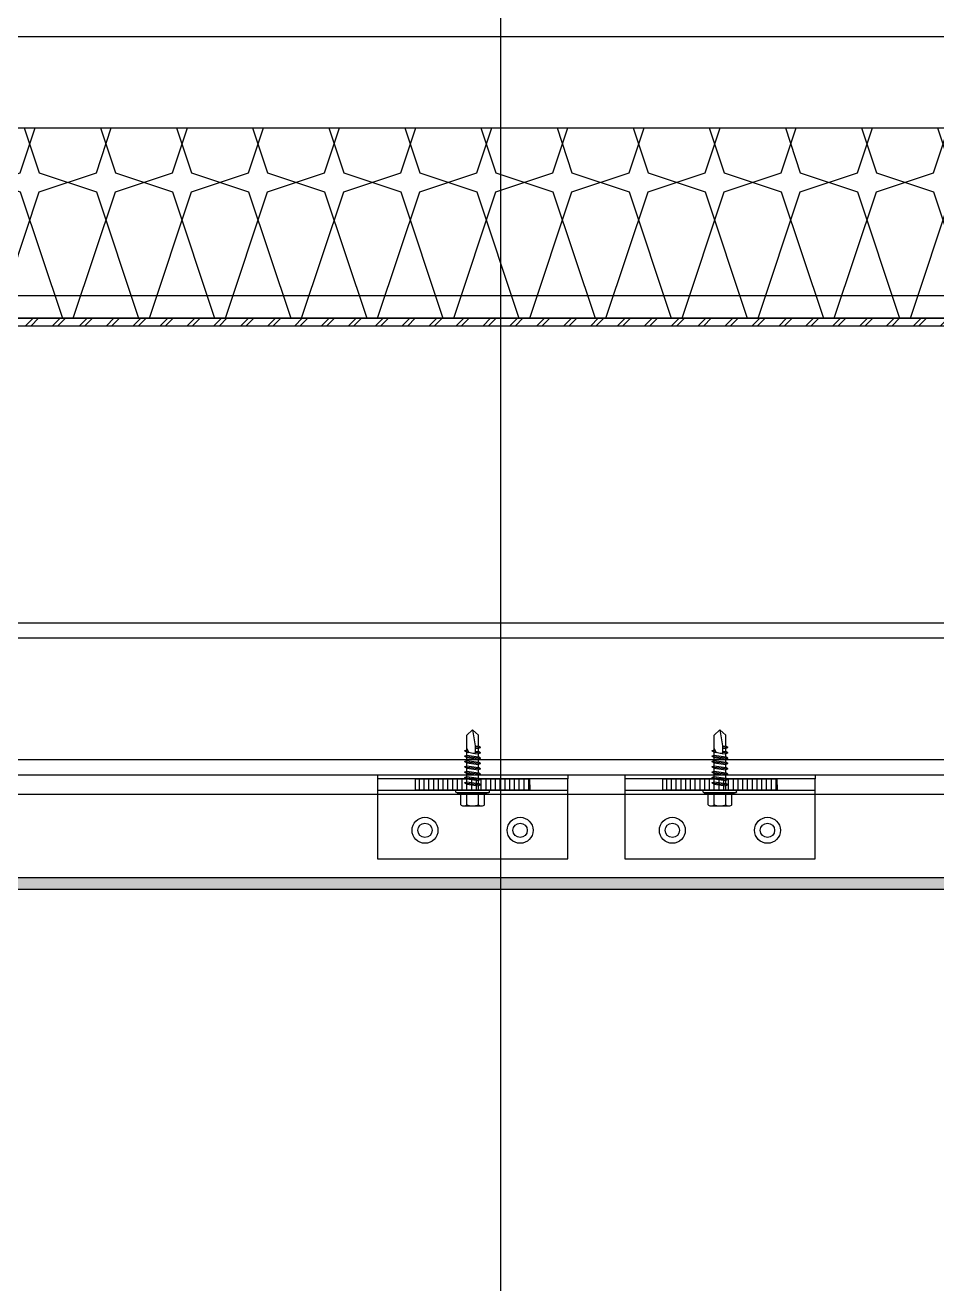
# Model space of a CAD drawing. Header units: millimetres. Extents: x 434053 to 1059003, y -2417481 to 936527.
# Drawn here: x 562738.7 to 562978.3, y -2235639.3 to -2235308.7 of the extents above; entities that cross this region are included whole.
import ezdxf

# ---------------------------------------------------------------- set-up
doc = ezdxf.new("R2010")
doc.units = ezdxf.units.MM
doc.header["$LTSCALE"] = 1000
doc.header["$MEASUREMENT"] = 0
doc.linetypes.add('DOTE', pattern=[2.4200000000000004, 2, -0.2, 0.02, -0.2])
doc.linetypes.add('HIDDEN', pattern=[9.524999999999999, 6.35, -3.175])
for name, color, linetype in [('ALUM', 1, 'Continuous'), ('ALUM-V', 11, 'Continuous'), ('DOTE', 16, 'DOTE'), ('ELASTOMER-V', 241, 'Continuous'), ('EXTRUSION1', 4, 'Continuous'), ('EXTRUSION2', 133, 'Continuous'), ('FASTENER', 191, 'Continuous'), ('INSUL', 8, 'HIDDEN'), ('STEEL', 3, 'Continuous'), ('STEEL-V', 71, 'Continuous'), ('铝板断面填充', 14, 'Continuous')]:
    doc.layers.add(name, color=color, linetype=linetype)

# ---------------------------------------------------------------- blocks, each defined once
blk = doc.blocks.new('*U461')
at = {"layer": 'INSUL'}
h = blk.add_hatch(dxfattribs=at)
h.set_pattern_fill('保温棉50', color=256, scale=2.5, angle=90, pattern_type=2)
h.set_pattern_definition([(108.4349488229, (2.499999999988631, -7.5), (-49.99999999996777, 130.0000000001095), [15.8115, -142.3023830085]), (18.43494882299999, (-47.50000000001137, -22.5), (99.99999999997308, 40.00000000013291), [47.435, -110.6788830085]), (71.565051177, (-2.500000000011369, -7.5), (3.514311404525923e-11, 19.99999999998654), [15.8115, -142.3023830084999]), (161.5650511771, (-2.500000000011369, 7.5), (-50.00000000005318, 10.00000000000964), [47.435, -110.6788830085])])
h.paths.add_polyline_path([(-1.13686837721616e-11, 0), (49.99999999998863, 0), (49.99999999998863, 1040.000182421474), (-1.13686837721616e-11, 1040.000182421474)])
blk.add_lwpolyline([(-1.13686837721616e-11, 0), (49.99999999998863, 0), (49.99999999998863, 1040.000182421474), (-1.13686837721616e-11, 1040.000182421474)], close=True, dxfattribs=at)
blk = doc.blocks.new('*U563')
at = {"linetype": 'ByBlock', "lineweight": -2}
for p, q in [((-3.100000000000364, 3.850000000000364), (-3.100000000000364, 1)), ((2.325000000000728, 4.25), (-2.325000000000728, 4.25)), ((-1.549999999999272, 3.850000000000364), (-1.549999999999272, 1)), ((1.549999999999272, 3.850000000000364), (1.549999999999272, 1)), ((3.100000000000364, 3.850000000000364), (3.100000000000364, 1)), ((-4.399999999999636, 0.4500000000007276), (-4.399999999999636, 0)), ((4.399999999999636, 0), (-4.399999999999636, 0)), ((-4.100000000000364, 0.75), (-3.100000000000364, 1)), ((4.100000000000364, 0.75), (-4.100000000000364, 0.75)), ((3.100000000000364, 1), (-3.100000000000364, 1)), ((-2.041306750315925, 0.75), (-1.549999999999272, 1)), ((-1.549999999999272, 0), (-1.549999999999272, -1.590192378864231)), ((2.151306750316508, 0.75), (1.549999999999272, 1)), ((1.549999999999272, 0), (1.549999999999272, -1.090192378864231)), ((4.100000000000364, 0.75), (3.100000000000364, 1)), ((4.399999999999636, 0.4500000000007276), (4.399999999999636, 0)), ((-2.110000000000582, -1.899999999999636), (2.110000000000582, -1.399999999999636)), ((-2.110000000000582, -1.899999999999636), (-1.549999999999272, -1.590192378864231)), ((-2.110000000000582, -1.899999999999636), (-1.549999999999272, -2.209807621135042)), ((-2.110000000000582, -3.299999999999272), (2.110000000000582, -2.799999999999272)), ((-2.110000000000582, -3.299999999999272), (-1.549999999999272, -2.990192378863867)), ((-2.110000000000582, -3.299999999999272), (-1.549999999999272, -3.609807621134678)), ((-1.549999999999272, -1.590192378864231), (1.549999999999272, -1.090192378864231)), ((-1.549999999999272, -2.209807621135042), (1.549999999999272, -1.709807621135042)), ((-1.549999999999272, -2.209807621135042), (-1.549999999999272, -2.990192378863867)), ((-1.549999999999272, -2.990192378863867), (1.549999999999272, -2.490192378863867)), ((-1.549999999999272, -3.609807621134678), (1.549999999999272, -3.109807621134678)), ((1.549999999999272, -0.3098076211354055), (1.549999999999272, -1.090192378864231)), ((2.110000000000582, -1.399999999999636), (1.549999999999272, -1.090192378864231)), ((2.110000000000582, -1.399999999999636), (1.549999999999272, -1.709807621135042)), ((1.549999999999272, -1.709807621135042), (1.549999999999272, -2.490192378863867)), ((2.110000000000582, -2.799999999999272), (1.549999999999272, -2.490192378863867)), ((2.110000000000582, -2.799999999999272), (1.549999999999272, -3.109807621134678)), ((1.549999999999273, -3.109807621135042), (1.549999999999273, -3.890192378863867)), ((-2.110000000000581, -4.699999999999273), (2.110000000000583, -4.199999999999273)), ((-2.110000000000581, -4.699999999999273), (-1.549999999999272, -4.390192378863867)), ((-2.110000000000581, -4.699999999999273), (-1.549999999999272, -5.009807621134678)), ((-2.11000000000058, -6.099999999999272), (2.110000000000584, -5.599999999999272)), ((-2.11000000000058, -6.099999999999272), (-1.549999999999271, -5.790192378863867)), ((-2.11000000000058, -6.099999999999272), (-1.549999999999271, -6.409807621134678)), ((-1.549999999999272, -3.609807621135042), (-1.549999999999272, -4.390192378863867)), ((-1.549999999999272, -4.390192378863867), (1.549999999999273, -3.890192378863867)), ((-1.549999999999272, -5.009807621134678), (1.549999999999273, -4.509807621134678)), ((-1.549999999999271, -5.009807621135042), (-1.549999999999271, -5.790192378863867)), ((-1.549999999999271, -5.790192378863867), (1.549999999999274, -5.290192378863867)), ((-1.549999999999271, -6.409807621134678), (1.549999999999274, -5.909807621134678)), ((-1.54999999999927, -6.409807621135041), (-1.54999999999927, -7.190192378863866)), ((2.110000000000583, -4.199999999999273), (1.549999999999273, -3.890192378863867)), ((2.110000000000583, -4.199999999999273), (1.549999999999273, -4.509807621134678)), ((1.549999999999274, -4.509807621135042), (1.549999999999274, -5.290192378863867)), ((2.110000000000584, -5.599999999999272), (1.549999999999274, -5.290192378863867)), ((2.110000000000584, -5.599999999999272), (1.549999999999274, -5.909807621134678)), ((1.549999999999275, -5.909807621135041), (1.549999999999275, -6.690192378863866)), ((-2.110000000000579, -7.499999999999272), (2.110000000000585, -6.999999999999272)), ((-2.110000000000579, -7.499999999999272), (-1.54999999999927, -7.190192378863866)), ((-2.110000000000579, -7.499999999999272), (-1.54999999999927, -7.809807621134677)), ((-2.110000000000579, -8.900000000000727), (2.110000000000585, -8.400000000000727)), ((-2.110000000000579, -8.900000000000727), (-1.54999999999927, -8.590192378865321)), ((-2.110000000000579, -8.900000000000727), (-1.54999999999927, -9.209807621136132)), ((-1.54999999999927, -7.190192378863866), (1.549999999999275, -6.690192378863866)), ((-1.54999999999927, -7.809807621134677), (1.549999999999275, -7.309807621134677)), ((-1.54999999999927, -7.809807621134677), (-1.54999999999927, -8.590192378865321)), ((-1.54999999999927, -8.590192378865321), (1.549999999999275, -8.090192378865321)), ((-1.54999999999927, -9.209807621136132), (1.549999999999275, -8.709807621136132)), ((-1.54999999999927, -9.209807621136132), (-1.54999999999927, -9.990192378864958)), ((-1.54999999999927, -9.990192378864958), (-0.9946989986692616, -9.891031485770508)), ((0.5619885887190348, -9.639837273735974), (1.549999999999275, -9.490192378864958)), ((0.7141825614198778, -9.953488843050945), (2.110000000000585, -9.800000000000363)), ((2.110000000000585, -6.999999999999272), (1.549999999999275, -6.690192378863866)), ((2.110000000000585, -6.999999999999272), (1.549999999999275, -7.309807621134677)), ((1.549999999999275, -7.309807621134677), (1.549999999999275, -8.090192378865321)), ((2.110000000000585, -8.400000000000727), (1.549999999999275, -8.090192378865321)), ((2.110000000000585, -8.400000000000727), (1.549999999999275, -8.709807621136132)), ((1.549999999999275, -8.709807621136132), (1.549999999999275, -9.490192378864958)), ((2.110000000000585, -9.800000000000363), (1.549999999999275, -9.490192378864958)), ((2.110000000000585, -9.800000000000363), (1.549999999999275, -10.10980762113577)), ((-2.110000000000579, -10.30000000000036), (-1.54999999999927, -9.990192378864958)), ((-2.110000000000579, -10.30000000000036), (-1.141147094092955, -10.18393879649848)), ((-2.110000000000579, -10.30000000000036), (-1.54999999999927, -10.60980762113577)), ((-1.54999999999927, -10.60980762113577), (-1.334865735341734, -10.57139078816108)), ((-1.54999999999927, -10.60980762113577), (-1.54999999999927, -14.40000000000073)), ((0.7141825614198778, -10.23227502088157), (1.549999999999275, -10.10980762113577)), ((0.7141825614198778, -11.01265977861221), (1.549999999999275, -10.89019237886459)), ((0.7141825614198778, -11.3534888430524), (2.110000000000585, -11.2)), ((0.7141825614198778, -11.63227502088303), (1.549999999999275, -11.5098076211354)), ((1.549999999999275, -10.10980762113577), (1.549999999999275, -10.89019237886459)), ((2.110000000000585, -11.2), (1.549999999999275, -10.89019237886459)), ((2.110000000000585, -11.2), (1.549999999999275, -11.5098076211354)), ((1.549999999999275, -11.5098076211354), (1.549999999999275, -14.40000000000073)), ((2.664535259100376e-15, -15.80000000000036), (-1.54999999999927, -14.40000000000073)), ((2.664535259100376e-15, -15.80000000000036), (1.549999999999275, -14.40000000000073))]:
    blk.add_line(p, q, dxfattribs=at)
blk.add_lwpolyline([(2.664535259100376e-15, -15.80000000000036), (0.7141825614198778, -11.63227502088303), (0.7141825614198778, -9.900899293751717, 0.4176573264866609), (0.4106596181591184, -9.60091997968011, 0.09706246058353715), (-0.9946989986692616, -9.891031485770508), (-1.54999999999927, -11.0016756527395)], format="xyb", dxfattribs=at)
for centre, radius, start, end in [((-2.325000000000728, 3.299218750000364), 0.9507812499999939, 35.40085557735623, 144.5991444226438), ((0, 1.046875), 3.203124999999813, 61.05941179989344, 118.9405882001065), ((2.325000000000728, 3.299218750000364), 0.9507812499999881, 35.40085557735623, 144.5991444226438), ((-4.100000000000364, 0.4500000000007276), 0.3, 90, 180), ((4.100000000000364, 0.4500000000007276), 0.3, 0, 90)]:
    blk.add_arc(centre, radius, start, end, dxfattribs=at)
blk = doc.blocks.new('*U562')
at = {"layer": 'EXTRUSION1', "linetype": 'HIDDEN'}
h = blk.add_hatch(dxfattribs=at)
h.set_pattern_fill('ANSI31', color=8, scale=10, angle=45, style=0)
h.set_pattern_definition([(90, (-29149.79709862045, 32516.85714957471), (-1.25, 2e-16), [])])
h.paths.add_polyline_path([(40.01243538530564, 18.06681396374486), (10.012435385302, 18.06681396396313), (9.994380437222773, 20.99983998126415), (39.99438043724824, 20.99983998104587)])
h = blk.add_hatch(dxfattribs=at)
h.set_pattern_fill('ANSI31', color=8, scale=10, angle=45, style=0)
h.set_pattern_definition([(90, (-29149.79709862045, 32581.85714957471), (-1.25, 2e-16), [])])
h.paths.add_polyline_path([(105.0124353853056, 18.06681396327192), (75.012435385302, 18.06681396348292), (75.00000000331367, 20.99983998079122), (105.0000000033391, 20.99983998057294)])
blk.add_line((3.306396934021905e-09, 18.06681396403589), (50.00000000330276, 18.0668139636721))
at = {"linetype": 'HIDDEN'}
for p, q in [((65.0000000033064, 18.06681396355568), (115.0000000033028, 18.06681396319188)), ((65.00000000012369, 16.99999999952706), (115.0000000001237, 16.99999999916326))]:
    blk.add_line(p, q, dxfattribs=at)
for points in [[(3.324586828057363e-09, 20.99983998134419), (1.236912794411182e-10, 17)], [(50.00000000012369, 16.9999999996362), (50.00000000332459, 20.99983998097311), (3.324586828057363e-09, 20.99983998133691)], [(65.00000000332459, 20.99983998086397), (65, -4.729372449219227e-10), (115, -8.36735125631094e-10), (115.0000000033246, 20.99983998050018), (65.00000000332459, 20.99983998086397)]]:
    blk.add_lwpolyline(points)
blk.add_lwpolyline([(1.236912794411182e-10, 17), (0, 0), (50, -3.637978807091713e-10), (50.00000000012369, 16.9999999996362)], dxfattribs=at)
at = {"layer": 'ELASTOMER-V', "linetype": 'HIDDEN'}
for p, q in [((9.915268621796258e-05, 21.99984365353455), (9.915268257998378e-05, 20.99984365353455)), ((49.99990085400297, 21.99984365317075), (9.915268621796258e-05, 21.99984365353455)), ((49.99990085400297, 21.99984365317075), (49.9999008539957, 20.99984365317075)), ((65.00009915268622, 21.99984365306161), (65.00009915268258, 20.99984365306161)), ((114.999900854003, 21.99984365269781), (65.00009915268622, 21.99984365306161)), ((114.999900854003, 21.99984365269781), (114.9999008539957, 20.99984365269781))]:
    blk.add_line(p, q, dxfattribs=at)
at = {"layer": 'EXTRUSION1', "color": 8, "linetype": 'HIDDEN'}
for points in [[(40.01243538530564, 18.06681396374486), (10.012435385302, 18.06681396396313), (9.994380437222773, 20.99983998126415), (39.99438043724824, 20.99983998104587)], [(105.0124353853056, 18.06681396327192), (75.012435385302, 18.06681396348292), (75.00000000331367, 20.99983998079122), (105.0000000033391, 20.99983998057294)]]:
    blk.add_lwpolyline(points, close=True, dxfattribs=at)
at = {"layer": 'FASTENER'}
for centre, radius in [((12.50000000005457, 7.499999999912689), 3.410657394134659), ((37.50000000005457, 7.49999999973079), 3.410657394134659), ((77.50000000005457, 7.499999999432475), 3.410657394134659), ((102.5000000000546, 7.499999999250576), 3.410657394134659), ((12.50000000005457, 7.499999999912689), 1.875), ((37.50000000005457, 7.49999999973079), 1.875), ((77.50000000005457, 7.499999999432475), 1.875), ((102.5000000000546, 7.499999999250576), 1.875)]:
    blk.add_circle(centre, radius, dxfattribs=at)
at = {"layer": 'FASTENER', "xscale": -1, "rotation": 179.9999555529958}
for p in [(25.01239116587332, 18.06682732070774), (89.99995578387409, 18.06682732022752)]:
    blk.add_blockref('*U563', p, dxfattribs=at)
blk = doc.blocks.new('A$C10057B61')
at = {"layer": 'STEEL-V', "linetype": 'ByBlock'}
h = blk.add_hatch(dxfattribs=at)
h.set_pattern_fill('Q119', color=256, scale=10, angle=315, style=0, pattern_type=2)
h.set_pattern_definition([(45, (-81188.94440094358, 42668.95097916666), (-3.535533905932737, 3.535533905932739), []), (45, (-81188.23729416239, 42668.24387238547), (-3.535533905932737, 3.535533905932739), [])])
h.paths.add_polyline_path([(15945.53091535962, 11431.10595743591), (15960.53091535962, 11431.10595743591), (15960.53091535962, 11519.60586798703), (15120.8594282954, 11519.60792791517), (15120.85938077979, 11490.5954816062), (15127.56010523567, 11481.83628523489), (15129.13388868701, 11483.07046741247), (15122.85938077979, 11491.28616821021), (15122.85944462963, 11517.60792291537), (15958.53091535962, 11517.60587298544), (15958.53091535962, 11433.10595743591), (15945.53091535962, 11433.10595743591)])
at = {"layer": '铝板断面填充', "linetype": 'ByBlock'}
blk.add_hatch(color=14, dxfattribs=at).paths.add_polyline_path([(15909.8594605648, 11416.10593986232), (15909.8594605648, 11372.60593986232), (15136.85942829191, 11372.60593986232), (15136.85942829202, 11394.60593986232), (15133.85942829202, 11394.60593986232), (15133.85942829191, 11369.60593986232), (15912.8594605648, 11369.60593986232), (15912.8594605648, 11416.10593986232)])
at = {"layer": 'ALUM', "linetype": 'ByBlock', "elevation": -2.577833048462734e-08}
blk.add_lwpolyline([(15909.8594605648, 11416.10593986232), (15909.8594605648, 11372.60593986232), (15136.85942829191, 11372.60593986232), (15136.85942829202, 11394.60593986232), (15133.85942829202, 11394.60593986232), (15133.85942829191, 11369.60593986232), (15912.8594605648, 11369.60593986232), (15912.8594605648, 11416.10593986232)], close=True, dxfattribs=at)
at = {"layer": 'ALUM-V'}
blk.add_line((15136.85942829202, 11394.60593986232, -2.577833048462734e-08), (15904.8594605648, 11394.60593986185, -2.57783304846386e-08), dxfattribs=at)
at = {"layer": 'STEEL', "elevation": -2.577833048462734e-08}
blk.add_lwpolyline([(15945.53091535962, 11431.10595743591), (15960.53091535962, 11431.10595743591), (15960.53091535962, 11519.60586798703), (15120.8594282954, 11519.60792791517), (15120.85938077979, 11490.5954816062), (15127.56010523567, 11481.83628523489), (15129.13388868701, 11483.07046741247), (15122.85938077979, 11491.28616821021), (15122.85944462963, 11517.60792291537), (15958.53091535962, 11517.60587298544), (15958.53091535962, 11433.10595743591), (15945.53091535962, 11433.10595743591)], close=True, dxfattribs=at)
at = {"layer": 'STEEL-V', "linetype": 'HIDDEN'}
for p, q in [((15218.85941516096, 11593.60585025186, -6.746124249023136e-08), (16008.8594605648, 11593.60585025186, -6.746124249023136e-08)), ((15218.85941516096, 11525.60585025186, -6.746124249023136e-08), (16008.8594605648, 11525.60585025186, -6.746124249023136e-08)), ((15899.8594605648, 11435.60593986185, -2.577833048462734e-08), (15133.85942829202, 11435.60593986232, -2.577833048462734e-08)), ((15899.8594605648, 11403.60593986185, -2.577833048462734e-08), (15133.85942829202, 11403.60593986232, -2.577833048462734e-08))]:
    blk.add_line(p, q, dxfattribs=at)
at = {"layer": 'STEEL-V'}
for points, elevation in [([(16008.8594605648, 11599.60585025186), (15218.85941516096, 11599.60585025186), (15218.85941516096, 11519.60585025186), (16008.8594605648, 11519.60585025186)], -6.746124249023136e-08), ([(15899.8594605648, 11399.60593986185), (15133.85942829202, 11399.60593986232), (15133.85942829202, 11439.60593986232), (15899.8594605648, 11439.60593986185)], -2.577833048462734e-08)]:
    blk.add_lwpolyline(points, close=True, dxfattribs=dict(at, elevation=elevation))
at = {"layer": 'EXTRUSION2', "rotation": 2.306715178945377e-05}
blk.add_blockref('*U562', (15586.43304130691, 11377.60593986232, -2.57783304846294e-08), dxfattribs=at)
at = {"layer": 'INSUL', "xscale": -1, "rotation": 270}
blk.add_blockref('*U461', (15080.85927814327, 11519.60790112941, -2.577833048462734e-08), dxfattribs=at)

msp = doc.modelspace()

# ---------------------------------------------------------------- linework, layer by layer
at = {"layer": 'DOTE'}
msp.add_line((562863.7447202946, -2253351.742089622), (562863.7447202946, -2230335.662089621), dxfattribs=at)

# ---------------------------------------------------------------- block references
msp.add_blockref('A$C10057B61', (547244.8847612706, -2246905.268028968))

doc.saveas('drawing.dxf')
